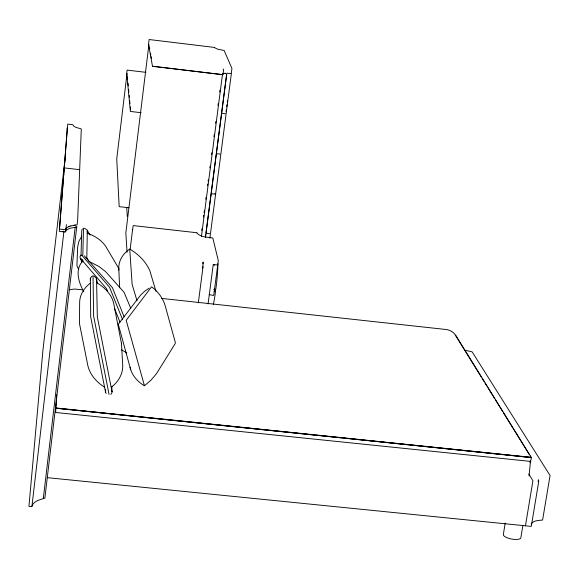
<?xml version="1.0" encoding="UTF-8"?>
<svg xmlns="http://www.w3.org/2000/svg" width="579" height="579" viewBox="0 0 579 579"><rect width="100%" height="100%" fill="white"/><g stroke="black" fill="none" stroke-linecap="round" stroke-linejoin="round"><path stroke-width="0.87" d="M55.468 410.489L55.664 411.966M82.804 255.223L83.528 228.097M81.002 255.527L81.762 230.435L82.384 228.857M76.812 226.317L44.858 498.273L43.338 498.121M66.382 224.587L65.818 229.754L59.499 229.052L67.403 127.785M119.643 287.792L118.767 267.954C118.731 260.261 123.356 253.146 129.739 249.093C138.374 254.138 145.894 261.549 149.867 270.834L155.968 291.309M55.606 408.658L55.541 412.465L530.784 461.427M55.743 405.988L55.859 404.185M55.606 412.465L55.83 408.861M56.699 394.697L55.939 408.26L531.399 457.62L455.644 335.183M67.352 127.771L59.297 231.347L65.485 232.034C64.667 228.473 67.924 226.512 70.855 225.955M530.465 461.695L529.025 475.974M144.453 385.752L126.193 320.31L151.546 286.793C157.872 291.447 162.938 297.997 165.138 305.596L175.299 342.298L175.242 343.499L156.489 373.672L151.083 380.07L144.453 385.752C138.236 382.191 133.018 376.603 130.724 369.735L118.282 324.269L140.69 295.008L144.555 291.338L149.078 288.168M67.193 129.609L67.772 124.116L72.737 124.695C73.982 127.742 78.549 127.829 81.292 128.951L77.644 220.331L77.108 224.876L73.663 225.325M65.087 158.711L42.955 350.006L28.95 506.372L31.896 506.661L63.936 231.289L62.416 231.339M65.297 156.916L65.709 153.319M75.227 226.823L43.302 498.649C38.988 499.872 33.307 501.457 31.925 506.328M127.054 73.403L116.741 158.856L119.173 206.645L128.965 207.76M148.919 44.424L125.846 232.896L127.054 252.372M130.145 249.39L132.562 229.725M132.656 229.754L133.163 225.578L197.063 232.765M201.76 230.464L201.991 228.683M203.497 217.067L203.728 215.279M204.076 212.602L204.307 210.814M205.813 199.205L206.044 197.417M207.55 185.801L207.781 184.013M208.136 181.336L208.368 179.548M209.873 167.939L210.105 166.151M211.61 154.535L211.842 152.755M213.926 136.673L214.158 134.885M215.663 123.276L215.895 121.489M217.979 105.407L218.211 103.619M219.716 92.01L219.948 90.223M201.441 236.5L222.445 74.604L152.899 66.281M205.371 237.513L205.719 234.828M211.002 194.269L205.943 233.142L210.438 233.865L215.518 194.985L215.055 193.292M216.199 154.296L211.103 193.473L212.175 193.799L215.62 194.189L220.737 155.013M221.439 114.027L216.307 153.5L217.378 153.804L220.838 154.209L225.998 114.729M226.606 74.322L221.547 113.216L226.099 113.918L231.296 74.134M205.494 237.433L226.859 73.243L230.833 73.432M202.411 268.222L202.643 266.441L202.954 267.346L198.322 302.918M202.896 263.792L203.128 262.026L202.853 267.317L202.549 266.434M226.078 111.66L226.367 109.453M226.715 106.782L226.99 104.734M231.267 73.519L231.926 68.431L224.16 50.496L217.545 49.143L214.491 47.63M209.88 238.164L210.336 234.654M208.071 303.917L213.238 264.538L217.718 265.016M214.143 265.551L214.281 264.458M213.702 289.486L215.171 289.645L215.54 291.309L215.113 294.494A24.289 2.041 -83.7 0 1 213.362 304.402M505.206 523.061L503.339 534.489A8.902 2.924 10.7 0 0 511.503 539.027A8.902 2.924 10.7 0 0 520.839 537.811L522.873 525.493M530.017 462.78L530.313 461.007M525.457 525.804L532.912 480.78L528.859 474.035M538.115 481.569L538.412 479.803L538.752 481.381L531.269 526.391L47.254 477.653M105.74 390.564L105.516 391.99L106.109 393.402M96.338 280.106L96.36 278.123L93.936 276.002M87.096 231.933L87.32 230.804L86.814 257.771L89.108 261.636M65.514 231.477C67.62 227.677 73.019 227.894 76.775 227.134M65.847 229.19L66.049 228.64M531.146 523.952C533.57 520.318 538.709 520.434 542.603 520.058L550.05 475.518L472.124 351.837L464.901 350.223M81.777 236.167L78.795 241.552L77.622 247.327L76.935 265.652L78.672 269.524M530.545 461.202L531.334 458.575L530.198 456.02M83.137 260.731C74.416 269.249 78.679 282.501 83.752 291.686M110.821 394.444L112.022 392.49L111.812 386.367M80.951 255.332C78.505 257.141 81.596 260.159 81.928 262.207M111.573 386.996C118.297 381.923 123.103 373.824 122.712 365.226L121.503 343.716L113.614 302.955C111.429 294.313 104.777 287.531 97.294 283.08M90.693 282.899C84.223 287.553 79.424 295.087 79.641 303.251L79.475 323.603L87.849 365.639C89.991 374.91 96.859 382.364 104.727 387.337M222.51 73.967L225.81 73.33M92.213 275.98L90.331 278.043L90.693 316.865L105.516 391.99L105.429 389.291M68.597 226.722L69.654 226.317M70.804 225.94L75.342 225.086M69.169 289.724L74.43 289.059L82.674 289.775M222.864 73.533L225.506 73.251M531.189 457.316L56.134 407.978M56.329 408.181L314.288 434.974M316.083 435.162L342.146 437.869M343.948 438.05L530.892 457.468M161.686 298.417L445.403 329.429C449.42 329.712 453.35 331.767 455.535 335.205M214.353 289.001L215.822 289.16L216.22 286.2A24.296 2.041 -83.7 0 0 217.907 263.677M214.071 291.15L215.54 291.309M209.185 294.66L213.716 295.435L218.297 260.644L212.84 238.056C207.68 237.072 200.689 237.339 196.983 233.12M64.399 167.917L79.663 169.669M141.138 112.702L130.384 111.443L126.721 73.316L127.112 70.095L145.915 72.339M214.65 47.449L149.107 39.524L148.521 44.322L152.494 66.288L222.958 74.727L223.624 69.596L223.11 69.067M455.499 335.407L481.192 376.893M84.353 228.22L86.872 229.697L90.063 235.081M87.074 233.185C94.449 235.653 101.499 239.996 105.863 246.574L118.709 268.323M89.651 261.751L98.922 266.449L105.501 271.515L124.058 292.272L130.774 308.39M82.746 259.935L80.655 258.618L106.536 288.682L107.549 291.186M126.801 352.915L121.416 349.759M84.237 255.773L112.398 287.647L124.109 316.8M81.596 254.984L109.569 287.285L122.61 319.724M482.148 378.427L484.051 381.503M484.999 383.037L486.903 386.106M487.858 387.648L494.517 398.403M495.465 399.937L502.601 411.459M503.556 413.001L529.249 454.486M111.421 390.297L112.022 391.744L97.323 316.836L96.548 278.788L97.417 283.218M114.613 308.73L119.991 322.09M137.035 300.798L132.142 284.506L129.739 249.093M118.21 324.942L118.406 325.63M90.505 279.346L90.317 278.694L90.664 280.453M130.051 367.303L130.724 369.735M121.395 343.166L121.503 343.716M109.04 394.364L93.617 316.004L93.038 275.713M149.396 47.044L149.715 48.795M150.511 53.167L150.829 54.911M151.148 56.662L151.466 58.407M127.394 76.942L127.655 79.591M127.995 83.13L128.256 85.779M128.596 89.318L128.856 91.967M129.197 95.506L129.37 97.272M129.71 100.811L129.971 103.467M130.311 106.999L130.565 109.655M86.191 257.973L86.249 258.589M126.707 207.405L127.308 216.394M118.767 267.954L118.876 270.19M227.46 100.594A22.06 1.751 -83.3 0 1 227.279 102.251"/></g></svg>
